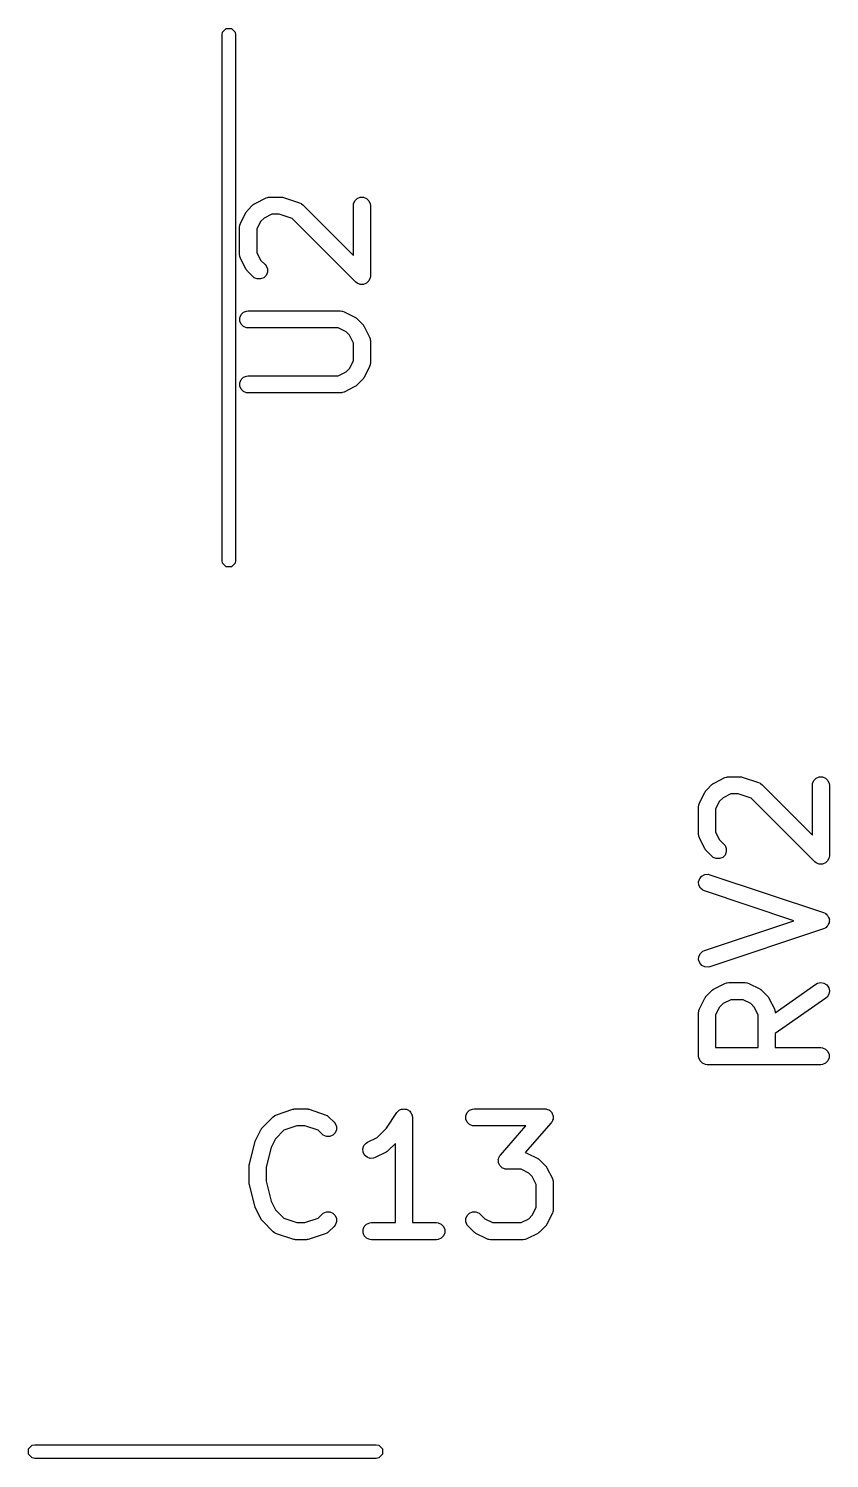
# Model space of a CAD drawing. Header units: millimetres. Extents: x 4 to 152, y 19 to 149.
# Drawn here: x 76.72 to 83.76, y 101.8 to 114.37 of the extents above; entities that cross this region are included whole.
import ezdxf

# ---------------------------------------------------------------- set-up
doc = ezdxf.new("R2010")
doc.units = ezdxf.units.MM
doc.layers.add('F.Silkscreen', color=41, linetype='CONTINUOUS', true_color=0xf2eda1)

msp = doc.modelspace()

# ---------------------------------------------------------------- linework, layer by layer
at = {"layer": 'F.Silkscreen', "linetype": 'CONTINUOUS'}
for p, q in [((78.425, 114.31), (78.429567, 114.332961)), ((78.425, 109.69), (78.425, 114.31)), ((78.429567, 114.332961), (78.462039, 114.365433)), ((78.462039, 114.365433), (78.507961, 114.365433)), ((78.507961, 114.365433), (78.540433, 114.332961)), ((78.540433, 114.332961), (78.545, 114.31)), ((78.545, 114.31), (78.545, 109.69)), ((78.716516, 112.828987), (78.811754, 112.876606)), ((78.811754, 112.876606), (78.825485, 112.881861)), ((78.825485, 112.881861), (78.828174, 112.882053)), ((78.828174, 112.882053), (78.830663, 112.883083)), ((78.830663, 112.883083), (78.845295, 112.884524)), ((78.845295, 112.884524), (78.940533, 112.884524)), ((78.940533, 112.884524), (78.947938, 112.883795)), ((78.947938, 112.883795), (78.949913, 112.883935)), ((78.949913, 112.883935), (78.95251, 112.883345)), ((78.95251, 112.883345), (78.955165, 112.883083)), ((78.955165, 112.883083), (78.956996, 112.882325)), ((78.956996, 112.882325), (78.96425, 112.880675)), ((78.96425, 112.880675), (79.107107, 112.833056)), ((79.592459, 112.851192), (79.613151, 112.871884)), ((79.613151, 112.871884), (79.640187, 112.883083)), ((79.640187, 112.883083), (79.669451, 112.883083)), ((79.669451, 112.883083), (79.696487, 112.871884)), ((79.696487, 112.871884), (79.717179, 112.851192)), ((78.587737, 112.652589), (78.635356, 112.747827)), ((78.635356, 112.747827), (78.63932, 112.754127)), ((78.63932, 112.754127), (78.640078, 112.755954)), ((78.640078, 112.755954), (78.641766, 112.758011)), ((78.641766, 112.758011), (78.643188, 112.76027)), ((78.643188, 112.76027), (78.644686, 112.76157)), ((78.644686, 112.76157), (78.649405, 112.767319)), ((78.649405, 112.767319), (78.697024, 112.814938)), ((78.697024, 112.814938), (78.702773, 112.819657)), ((78.702773, 112.819657), (78.704073, 112.821155)), ((78.704073, 112.821155), (78.706332, 112.822577)), ((78.706332, 112.822577), (78.708389, 112.824265)), ((78.708389, 112.824265), (78.710216, 112.825023)), ((78.710216, 112.825023), (78.716516, 112.828987)), ((78.863, 112.734524), (78.794484, 112.700266)), ((78.928363, 112.734524), (78.863, 112.734524)), ((79.042876, 112.696353), (78.928363, 112.734524)), ((79.107107, 112.833056), (79.120532, 112.827062)), ((79.120532, 112.827062), (79.122567, 112.825297)), ((79.122567, 112.825297), (79.125058, 112.824265)), ((79.125058, 112.824265), (79.136423, 112.814938)), ((79.136423, 112.814938), (79.579819, 112.371543)), ((79.579819, 112.809524), (79.58126, 112.824156)), ((79.579819, 112.371543), (79.579819, 112.809524)), ((79.58126, 112.824156), (79.592459, 112.851192)), ((79.717179, 112.851192), (79.728378, 112.824156)), ((79.728378, 112.824156), (79.729819, 112.809524)), ((79.729819, 112.809524), (79.729819, 112.190477)), ((78.579819, 112.619048), (78.58126, 112.63368)), ((78.579819, 112.380953), (78.579819, 112.619048)), ((78.58126, 112.63368), (78.582291, 112.63617)), ((78.582291, 112.63617), (78.582482, 112.638857)), ((78.582482, 112.638857), (78.587737, 112.652589)), ((78.764077, 112.669859), (78.729819, 112.601343)), ((78.794484, 112.700266), (78.764077, 112.669859)), ((79.601786, 112.137444), (79.042876, 112.696353)), ((78.729819, 112.601343), (78.729819, 112.398658)), ((78.58126, 112.366321), (78.579819, 112.380953)), ((78.582291, 112.363832), (78.58126, 112.366321)), ((78.582482, 112.361144), (78.582291, 112.363832)), ((78.587737, 112.347412), (78.582482, 112.361144)), ((78.729819, 112.398658), (78.764077, 112.330142)), ((78.635356, 112.252174), (78.587737, 112.347412)), ((78.63932, 112.245875), (78.635356, 112.252174)), ((78.640078, 112.244047), (78.63932, 112.245875)), ((78.641766, 112.241991), (78.640078, 112.244047)), ((78.643188, 112.239731), (78.641766, 112.241991)), ((78.644686, 112.238432), (78.643188, 112.239731)), ((78.649405, 112.232682), (78.644686, 112.238432)), ((78.697024, 112.185063), (78.649405, 112.232682)), ((78.764077, 112.330142), (78.80309, 112.291129)), ((78.80309, 112.291129), (78.812417, 112.279764)), ((78.812417, 112.279764), (78.823616, 112.252728)), ((78.823616, 112.252728), (78.823616, 112.223465)), ((78.708389, 112.175736), (78.697024, 112.185063)), ((78.735425, 112.164537), (78.708389, 112.175736)), ((78.764688, 112.164537), (78.735425, 112.164537)), ((78.791724, 112.175736), (78.764688, 112.164537)), ((78.812417, 112.196429), (78.791724, 112.175736)), ((78.823616, 112.223465), (78.812417, 112.196429)), ((79.613151, 112.128116), (79.601786, 112.137444)), ((79.632268, 112.120198), (79.613151, 112.128116)), ((79.640187, 112.116918), (79.632268, 112.120198)), ((79.640188, 112.116918), (79.640187, 112.116918)), ((79.669451, 112.116918), (79.640188, 112.116918)), ((79.696487, 112.128117), (79.669451, 112.116918)), ((79.71718, 112.148809), (79.696487, 112.128117)), ((79.725098, 112.167927), (79.71718, 112.148809)), ((79.728378, 112.175845), (79.725098, 112.167927)), ((79.729819, 112.190477), (79.728378, 112.175845)), ((78.592459, 111.851192), (78.613151, 111.871884)), ((78.613151, 111.871884), (78.640187, 111.883083)), ((78.640187, 111.883083), (78.654819, 111.884524)), ((78.654819, 111.884524), (79.464342, 111.884524)), ((79.464342, 111.884524), (79.478974, 111.883083)), ((79.478974, 111.883083), (79.481463, 111.882052)), ((79.481463, 111.882052), (79.484151, 111.881861)), ((79.484151, 111.881861), (79.497883, 111.876606)), ((79.497883, 111.876606), (79.593121, 111.828987)), ((78.58126, 111.824156), (78.592459, 111.851192)), ((78.58126, 111.794892), (78.58126, 111.824156)), ((78.592459, 111.767856), (78.58126, 111.794892)), ((78.613151, 111.747164), (78.592459, 111.767856)), ((78.640187, 111.735965), (78.613151, 111.747164)), ((78.654819, 111.734524), (78.640187, 111.735965)), ((79.446637, 111.734524), (78.654819, 111.734524)), ((79.515153, 111.700266), (79.446637, 111.734524)), ((79.593121, 111.828987), (79.599417, 111.825024)), ((79.599417, 111.825024), (79.601247, 111.824266)), ((79.601247, 111.824266), (79.603305, 111.822577)), ((79.603305, 111.822577), (79.605564, 111.821155)), ((79.605564, 111.821155), (79.606863, 111.819657)), ((79.606863, 111.819657), (79.612612, 111.814939)), ((79.612612, 111.814939), (79.660232, 111.76732)), ((79.660232, 111.76732), (79.66495, 111.761571)), ((79.66495, 111.761571), (79.66645, 111.76027)), ((79.66645, 111.76027), (79.667872, 111.758011)), ((79.667872, 111.758011), (79.66956, 111.755954)), ((79.66956, 111.755954), (79.670317, 111.754127)), ((79.670317, 111.754127), (79.674282, 111.747827)), ((79.674282, 111.747827), (79.721901, 111.652589)), ((79.545561, 111.669859), (79.515153, 111.700266)), ((79.579819, 111.601343), (79.545561, 111.669859)), ((79.721901, 111.652589), (79.727156, 111.638858)), ((79.727156, 111.638858), (79.727347, 111.636169)), ((79.727347, 111.636169), (79.728378, 111.63368)), ((79.728378, 111.63368), (79.729819, 111.619048)), ((79.729819, 111.619048), (79.729819, 111.428572)), ((79.579819, 111.446277), (79.579819, 111.601343)), ((79.515153, 111.347355), (79.545561, 111.377762)), ((79.545561, 111.377762), (79.579819, 111.446277)), ((79.721901, 111.395031), (79.674282, 111.299793)), ((79.727156, 111.408762), (79.721901, 111.395031)), ((79.727347, 111.411452), (79.727156, 111.408762)), ((79.728378, 111.41394), (79.727347, 111.411452)), ((79.729819, 111.428572), (79.728378, 111.41394)), ((78.58126, 111.252728), (78.592459, 111.279764)), ((78.58126, 111.223464), (78.58126, 111.252728)), ((78.592459, 111.279764), (78.613151, 111.300456)), ((78.613151, 111.300456), (78.640187, 111.311655)), ((78.640187, 111.311655), (78.654819, 111.313096)), ((78.654819, 111.313096), (79.446637, 111.313096)), ((79.446637, 111.313096), (79.515153, 111.347355)), ((79.605564, 111.226465), (79.603305, 111.225044)), ((79.606863, 111.227964), (79.605564, 111.226465)), ((79.612612, 111.232681), (79.606863, 111.227964)), ((79.660232, 111.2803), (79.612612, 111.232681)), ((79.66495, 111.28605), (79.660232, 111.2803)), ((79.66645, 111.28735), (79.66495, 111.28605)), ((79.667872, 111.28961), (79.66645, 111.28735)), ((79.66956, 111.291666), (79.667872, 111.28961)), ((79.670317, 111.293494), (79.66956, 111.291666)), ((79.674282, 111.299793), (79.670317, 111.293494)), ((78.592459, 111.196428), (78.58126, 111.223464)), ((78.613151, 111.175736), (78.592459, 111.196428)), ((78.640187, 111.164537), (78.613151, 111.175736)), ((78.654819, 111.163096), (78.640187, 111.164537)), ((79.464342, 111.163096), (78.654819, 111.163096)), ((79.478974, 111.164537), (79.464342, 111.163096)), ((79.481463, 111.165569), (79.478974, 111.164537)), ((79.484151, 111.165759), (79.481463, 111.165569)), ((79.497883, 111.171014), (79.484151, 111.165759)), ((79.593121, 111.218633), (79.497883, 111.171014)), ((79.599417, 111.222597), (79.593121, 111.218633)), ((79.601247, 111.223354), (79.599417, 111.222597)), ((79.603305, 111.225044), (79.601247, 111.223354)), ((78.429567, 109.667039), (78.425, 109.69)), ((78.462039, 109.634567), (78.429567, 109.667039)), ((78.507961, 109.634567), (78.462039, 109.634567)), ((78.540433, 109.667039), (78.507961, 109.634567)), ((78.545, 109.69), (78.540433, 109.667039)), ((82.684405, 107.672081), (82.732024, 107.7197)), ((82.732024, 107.7197), (82.737773, 107.724419)), ((82.737773, 107.724419), (82.739073, 107.725917)), ((82.739073, 107.725917), (82.741332, 107.727339)), ((82.741332, 107.727339), (82.743389, 107.729027)), ((82.743389, 107.729027), (82.745216, 107.729785)), ((82.745216, 107.729785), (82.751516, 107.733749)), ((82.751516, 107.733749), (82.846754, 107.781368)), ((82.846754, 107.781368), (82.860485, 107.786623)), ((82.860485, 107.786623), (82.863174, 107.786815)), ((82.863174, 107.786815), (82.865663, 107.787845)), ((82.865663, 107.787845), (82.880295, 107.789286)), ((82.880295, 107.789286), (82.975533, 107.789286)), ((82.975533, 107.789286), (82.982938, 107.788557)), ((82.982938, 107.788557), (82.984913, 107.788697)), ((82.984913, 107.788697), (82.98751, 107.788107)), ((82.98751, 107.788107), (82.990165, 107.787845)), ((82.990165, 107.787845), (82.991996, 107.787087)), ((82.991996, 107.787087), (82.99925, 107.785437)), ((82.99925, 107.785437), (83.142107, 107.737818)), ((83.142107, 107.737818), (83.155532, 107.731824)), ((83.155532, 107.731824), (83.157567, 107.730059)), ((83.157567, 107.730059), (83.160058, 107.729027)), ((83.160058, 107.729027), (83.171423, 107.7197)), ((83.171423, 107.7197), (83.614819, 107.276305)), ((83.614819, 107.714286), (83.61626, 107.728918)), ((83.614819, 107.276305), (83.614819, 107.714286)), ((83.61626, 107.728918), (83.627459, 107.755954)), ((83.627459, 107.755954), (83.648151, 107.776646)), ((83.648151, 107.776646), (83.675187, 107.787845)), ((83.675187, 107.787845), (83.704451, 107.787845)), ((83.704451, 107.787845), (83.731487, 107.776646)), ((83.731487, 107.776646), (83.752179, 107.755954)), ((83.752179, 107.755954), (83.763378, 107.728918)), ((83.763378, 107.728918), (83.764819, 107.714286)), ((83.764819, 107.714286), (83.764819, 107.095239)), ((82.622737, 107.557351), (82.670356, 107.652589)), ((82.670356, 107.652589), (82.67432, 107.658889)), ((82.67432, 107.658889), (82.675078, 107.660716)), ((82.675078, 107.660716), (82.676766, 107.662773)), ((82.676766, 107.662773), (82.678188, 107.665032)), ((82.678188, 107.665032), (82.679686, 107.666332)), ((82.679686, 107.666332), (82.684405, 107.672081)), ((82.829484, 107.605028), (82.799077, 107.574621)), ((82.898, 107.639286), (82.829484, 107.605028)), ((82.963363, 107.639286), (82.898, 107.639286)), ((83.077876, 107.601115), (82.963363, 107.639286)), ((83.636786, 107.042206), (83.077876, 107.601115)), ((82.614819, 107.52381), (82.61626, 107.538442)), ((82.614819, 107.285715), (82.614819, 107.52381)), ((82.61626, 107.538442), (82.617291, 107.540932)), ((82.617291, 107.540932), (82.617482, 107.543619)), ((82.617482, 107.543619), (82.622737, 107.557351)), ((82.799077, 107.574621), (82.764819, 107.506105)), ((82.764819, 107.506105), (82.764819, 107.30342)), ((82.61626, 107.271083), (82.614819, 107.285715)), ((82.617291, 107.268594), (82.61626, 107.271083)), ((82.617482, 107.265906), (82.617291, 107.268594)), ((82.622737, 107.252174), (82.617482, 107.265906)), ((82.670356, 107.156936), (82.622737, 107.252174)), ((82.764819, 107.30342), (82.799077, 107.234904)), ((82.799077, 107.234904), (82.83809, 107.195891)), ((82.67432, 107.150637), (82.670356, 107.156936)), ((82.675078, 107.148809), (82.67432, 107.150637)), ((82.676766, 107.146753), (82.675078, 107.148809)), ((82.678188, 107.144493), (82.676766, 107.146753)), ((82.679686, 107.143194), (82.678188, 107.144493)), ((82.684405, 107.137444), (82.679686, 107.143194)), ((82.732024, 107.089825), (82.684405, 107.137444)), ((82.743389, 107.080498), (82.732024, 107.089825)), ((82.770425, 107.069299), (82.743389, 107.080498)), ((82.826724, 107.080498), (82.799688, 107.069299)), ((82.847417, 107.101191), (82.826724, 107.080498)), ((82.83809, 107.195891), (82.847417, 107.184526)), ((82.847417, 107.184526), (82.858616, 107.15749)), ((82.858616, 107.128227), (82.847417, 107.101191)), ((82.858616, 107.15749), (82.858616, 107.128227)), ((83.763378, 107.080607), (83.760098, 107.072689)), ((83.764819, 107.095239), (83.763378, 107.080607)), ((82.799688, 107.069299), (82.770425, 107.069299)), ((83.648151, 107.032878), (83.636786, 107.042206)), ((83.667268, 107.02496), (83.648151, 107.032878)), ((83.675187, 107.02168), (83.667268, 107.02496)), ((83.675188, 107.02168), (83.675187, 107.02168)), ((83.704451, 107.02168), (83.675188, 107.02168)), ((83.731487, 107.032879), (83.704451, 107.02168)), ((83.75218, 107.053571), (83.731487, 107.032879)), ((83.760098, 107.072689), (83.75218, 107.053571)), ((82.615408, 106.866523), (82.624662, 106.894286)), ((82.617483, 106.837333), (82.615408, 106.866523)), ((82.630569, 106.81116), (82.617483, 106.837333)), ((82.624662, 106.894286), (82.643836, 106.916393)), ((82.643836, 106.916393), (82.670009, 106.929479)), ((82.670009, 106.929479), (82.699199, 106.931554)), ((82.699199, 106.931554), (82.713536, 106.928294)), ((82.713536, 106.928294), (83.713536, 106.594961)), ((82.652676, 106.791986), (82.630569, 106.81116)), ((82.666102, 106.785992), (82.652676, 106.791986)), ((83.452648, 106.52381), (82.666102, 106.785992)), ((83.713536, 106.594961), (83.726961, 106.588967)), ((83.726961, 106.588967), (83.731008, 106.585457)), ((83.731008, 106.585457), (83.735802, 106.58306)), ((83.735802, 106.58306), (83.741966, 106.575953)), ((82.666102, 106.261628), (83.452648, 106.52381)), ((83.713536, 106.452659), (82.713536, 106.119326)), ((83.726961, 106.458653), (83.713536, 106.452659)), ((83.731008, 106.462164), (83.726961, 106.458653)), ((83.735802, 106.46456), (83.731008, 106.462164)), ((83.741966, 106.471668), (83.735802, 106.46456)), ((83.741966, 106.575953), (83.749068, 106.569793)), ((83.749068, 106.477827), (83.741966, 106.471668)), ((83.749068, 106.569793), (83.751463, 106.565002)), ((83.751463, 106.482619), (83.749068, 106.477827)), ((83.751463, 106.565002), (83.754976, 106.560952)), ((83.754976, 106.486668), (83.751463, 106.482619)), ((83.754976, 106.560952), (83.75795, 106.55203)), ((83.75795, 106.495591), (83.754976, 106.486668)), ((83.75795, 106.55203), (83.762155, 106.54362)), ((83.762155, 106.504), (83.75795, 106.495591)), ((83.762155, 106.54362), (83.762534, 106.538276)), ((83.762534, 106.509345), (83.762155, 106.504)), ((83.762534, 106.538276), (83.76423, 106.53319)), ((83.76423, 106.51443), (83.762534, 106.509345)), ((83.76423, 106.53319), (83.763563, 106.52381)), ((83.763563, 106.52381), (83.76423, 106.51443)), ((82.615408, 106.181097), (82.617483, 106.210287)), ((82.617483, 106.210287), (82.630569, 106.23646)), ((82.630569, 106.23646), (82.652676, 106.255634)), ((82.652676, 106.255634), (82.666102, 106.261628)), ((82.624662, 106.153334), (82.615408, 106.181097)), ((82.643836, 106.131227), (82.624662, 106.153334)), ((82.670009, 106.118141), (82.643836, 106.131227)), ((82.699199, 106.116066), (82.670009, 106.118141)), ((82.713536, 106.119326), (82.699199, 106.116066)), ((82.751516, 105.924225), (82.846754, 105.971844)), ((82.846754, 105.971844), (82.860485, 105.977099)), ((82.860485, 105.977099), (82.863174, 105.977291)), ((82.863174, 105.977291), (82.865663, 105.978321)), ((82.865663, 105.978321), (82.880295, 105.979762)), ((82.880295, 105.979762), (83.023152, 105.979762)), ((83.023152, 105.979762), (83.037784, 105.978321)), ((83.037784, 105.978321), (83.040273, 105.97729)), ((83.040273, 105.97729), (83.042961, 105.977099)), ((83.042961, 105.977099), (83.056693, 105.971844)), ((83.056693, 105.971844), (83.151931, 105.924225)), ((83.288518, 105.715402), (83.64681, 105.966205)), ((83.64681, 105.966205), (83.659623, 105.973415)), ((83.659623, 105.973415), (83.688194, 105.979744)), ((83.688194, 105.979744), (83.717012, 105.974659)), ((83.717012, 105.974659), (83.74169, 105.958932)), ((83.74169, 105.958932), (83.758472, 105.934958)), ((82.622737, 105.747827), (82.670356, 105.843065)), ((82.670356, 105.843065), (82.67432, 105.849365)), ((82.67432, 105.849365), (82.675078, 105.851192)), ((82.675078, 105.851192), (82.676766, 105.853249)), ((82.676766, 105.853249), (82.678188, 105.855508)), ((82.678188, 105.855508), (82.679686, 105.856808)), ((82.679686, 105.856808), (82.684405, 105.862557)), ((82.684405, 105.862557), (82.732024, 105.910176)), ((82.732024, 105.910176), (82.737773, 105.914895)), ((82.737773, 105.914895), (82.739073, 105.916393)), ((82.739073, 105.916393), (82.741332, 105.917815)), ((82.741332, 105.917815), (82.743389, 105.919503)), ((82.743389, 105.919503), (82.745216, 105.920261)), ((82.745216, 105.920261), (82.751516, 105.924225)), ((82.898, 105.829762), (82.829484, 105.795504)), ((83.005447, 105.829762), (82.898, 105.829762)), ((83.073963, 105.795504), (83.005447, 105.829762)), ((83.151931, 105.924225), (83.15823, 105.920261)), ((83.15823, 105.920261), (83.160058, 105.919503)), ((83.160058, 105.919503), (83.162114, 105.917815)), ((83.162114, 105.917815), (83.164374, 105.916393)), ((83.164374, 105.916393), (83.165673, 105.914895)), ((83.165673, 105.914895), (83.171423, 105.910176)), ((83.171423, 105.910176), (83.219042, 105.862557)), ((83.219042, 105.862557), (83.22376, 105.856808)), ((83.22376, 105.856808), (83.225259, 105.855508)), ((83.225259, 105.855508), (83.22668, 105.853249)), ((83.22668, 105.853249), (83.228369, 105.851192)), ((83.228369, 105.851192), (83.229126, 105.849365)), ((83.229126, 105.849365), (83.233091, 105.843065)), ((83.233091, 105.843065), (83.28071, 105.747827)), ((83.732829, 105.84332), (83.288628, 105.53238)), ((83.743989, 105.852891), (83.732829, 105.84332)), ((83.759716, 105.87757), (83.743989, 105.852891)), ((83.758472, 105.934958), (83.764802, 105.906387)), ((83.764802, 105.906387), (83.759716, 105.87757)), ((82.614819, 105.714286), (82.61626, 105.728918)), ((82.614819, 105.333334), (82.614819, 105.714286)), ((82.61626, 105.728918), (82.617291, 105.731408)), ((82.617291, 105.731408), (82.617482, 105.734095)), ((82.617482, 105.734095), (82.622737, 105.747827)), ((82.799077, 105.765097), (82.764819, 105.696581)), ((82.764819, 105.696581), (82.764819, 105.408334)), ((82.829484, 105.795504), (82.799077, 105.765097)), ((83.10437, 105.765097), (83.073963, 105.795504)), ((83.138628, 105.696581), (83.10437, 105.765097)), ((83.138628, 105.408334), (83.138628, 105.696581)), ((83.28071, 105.747827), (83.285965, 105.734096)), ((83.285965, 105.734096), (83.286156, 105.731407)), ((83.286156, 105.731407), (83.287187, 105.728918)), ((83.287187, 105.728918), (83.288518, 105.715402)), ((83.288628, 105.53238), (83.288628, 105.408334)), ((82.61626, 105.318702), (82.614819, 105.333334)), ((82.764819, 105.408334), (83.138628, 105.408334)), ((83.288628, 105.408334), (83.689819, 105.408334)), ((83.689819, 105.408334), (83.704451, 105.406893)), ((83.704451, 105.406893), (83.731487, 105.395694)), ((83.731487, 105.395694), (83.752179, 105.375002)), ((83.752179, 105.375002), (83.763378, 105.347966)), ((83.763378, 105.347966), (83.763378, 105.318702)), ((82.627459, 105.291666), (82.61626, 105.318702)), ((82.648151, 105.270974), (82.627459, 105.291666)), ((82.675187, 105.259775), (82.648151, 105.270974)), ((82.689819, 105.258334), (82.675187, 105.259775)), ((83.689819, 105.258334), (82.689819, 105.258334)), ((83.704451, 105.259775), (83.689819, 105.258334)), ((83.731487, 105.270974), (83.704451, 105.259775)), ((83.752179, 105.291666), (83.731487, 105.270974)), ((83.763378, 105.318702), (83.752179, 105.291666)), ((78.891428, 104.812719), (78.904854, 104.818713)), ((78.904854, 104.818713), (79.04771, 104.866332)), ((79.04771, 104.866332), (79.054965, 104.867982)), ((79.054965, 104.867982), (79.056796, 104.86874)), ((79.056796, 104.86874), (79.059449, 104.869002)), ((79.059449, 104.869002), (79.062047, 104.869592)), ((79.062047, 104.869592), (79.064021, 104.869452)), ((79.064021, 104.869452), (79.071428, 104.870181)), ((79.071428, 104.870181), (79.166666, 104.870181)), ((79.166666, 104.870181), (79.174071, 104.869452)), ((79.174071, 104.869452), (79.176046, 104.869592)), ((79.176046, 104.869592), (79.178643, 104.869002)), ((79.178643, 104.869002), (79.181298, 104.86874)), ((79.181298, 104.86874), (79.183129, 104.867982)), ((79.183129, 104.867982), (79.190383, 104.866332)), ((79.190383, 104.866332), (79.33324, 104.818713)), ((79.33324, 104.818713), (79.346665, 104.812719)), ((79.870285, 104.700104), (79.961405, 104.836784)), ((79.961405, 104.836784), (79.961439, 104.836827)), ((79.961439, 104.836827), (79.961449, 104.836849)), ((79.961449, 104.836849), (79.9615, 104.836901)), ((79.9615, 104.836901), (79.970721, 104.848159)), ((79.970721, 104.848159), (79.97689, 104.852291)), ((79.97689, 104.852291), (79.982141, 104.857541)), ((79.982141, 104.857541), (79.98893, 104.860354)), ((79.98893, 104.860354), (79.995036, 104.864442)), ((79.995036, 104.864442), (80.002316, 104.865899)), ((80.002316, 104.865899), (80.009177, 104.86874)), ((80.009177, 104.86874), (80.016525, 104.86874)), ((80.016525, 104.86874), (80.02373, 104.870181)), ((80.02373, 104.870181), (80.031014, 104.86874)), ((80.031014, 104.86874), (80.038441, 104.86874)), ((80.038441, 104.86874), (80.045229, 104.865928)), ((80.045229, 104.865928), (80.052438, 104.864502)), ((80.052438, 104.864502), (80.058617, 104.860383)), ((80.058617, 104.860383), (80.065477, 104.857541)), ((80.065477, 104.857541), (80.07067, 104.852348)), ((80.07067, 104.852348), (80.076787, 104.84827)), ((80.076787, 104.84827), (80.08092, 104.842098)), ((80.08092, 104.842098), (80.086169, 104.836849)), ((80.086169, 104.836849), (80.08898, 104.830062)), ((80.08898, 104.830062), (80.09307, 104.823955)), ((80.09307, 104.823955), (80.094526, 104.816674)), ((80.094526, 104.816674), (80.097368, 104.809813)), ((80.569298, 104.809813), (80.580497, 104.836849)), ((80.580497, 104.836849), (80.601189, 104.857541)), ((80.601189, 104.857541), (80.628225, 104.86874)), ((80.628225, 104.86874), (80.642857, 104.870181)), ((80.642857, 104.870181), (81.261904, 104.870181)), ((81.261904, 104.870181), (81.269642, 104.869419)), ((81.269642, 104.869419), (81.27161, 104.86955)), ((81.27161, 104.86955), (81.272965, 104.869092)), ((81.272965, 104.869092), (81.276536, 104.86874)), ((81.276536, 104.86874), (81.287793, 104.864077)), ((81.287793, 104.864077), (81.299331, 104.860175)), ((81.299331, 104.860175), (81.301235, 104.85851)), ((81.301235, 104.85851), (81.303572, 104.857541)), ((81.303572, 104.857541), (81.312182, 104.848931)), ((81.312182, 104.848931), (81.321355, 104.840905)), ((81.321355, 104.840905), (81.322477, 104.838636)), ((81.322477, 104.838636), (81.324264, 104.836849)), ((81.324264, 104.836849), (81.328924, 104.825599)), ((81.328924, 104.825599), (81.334327, 104.814673)), ((78.766251, 104.685865), (78.770215, 104.692165)), ((78.770215, 104.692165), (78.770973, 104.693992)), ((78.770973, 104.693992), (78.772661, 104.696049)), ((78.772661, 104.696049), (78.774083, 104.698308)), ((78.774083, 104.698308), (78.775581, 104.699608)), ((78.775581, 104.699608), (78.7803, 104.705357)), ((78.7803, 104.705357), (78.875538, 104.800595)), ((78.875538, 104.800595), (78.886903, 104.809923)), ((78.886903, 104.809923), (78.889393, 104.810955)), ((78.889393, 104.810955), (78.891428, 104.812719)), ((79.083598, 104.720181), (78.969085, 104.68201)), ((79.154496, 104.720181), (79.083598, 104.720181)), ((79.269009, 104.68201), (79.154496, 104.720181)), ((79.346665, 104.812719), (79.3487, 104.810954)), ((79.3487, 104.810954), (79.351191, 104.809922)), ((79.351191, 104.809922), (79.362556, 104.800595)), ((79.362556, 104.800595), (79.410175, 104.752976)), ((79.410175, 104.752976), (79.419502, 104.741611)), ((79.419502, 104.741611), (79.430701, 104.714575)), ((79.430701, 104.714575), (79.430701, 104.685312)), ((79.788906, 104.618725), (79.870285, 104.700104)), ((80.097368, 104.809813), (80.098793, 104.795337)), ((80.098793, 104.795337), (80.098809, 104.79526)), ((80.098809, 104.79526), (80.098803, 104.795234)), ((80.098803, 104.795234), (80.098809, 104.795181)), ((80.098809, 104.795181), (80.098809, 103.870181)), ((80.569298, 104.780549), (80.569298, 104.809813)), ((80.580497, 104.753513), (80.569298, 104.780549)), ((80.601189, 104.732821), (80.580497, 104.753513)), ((80.628225, 104.721622), (80.601189, 104.732821)), ((80.642857, 104.720181), (80.628225, 104.721622)), ((81.096622, 104.720181), (80.642857, 104.720181)), ((80.872128, 104.463617), (81.096622, 104.720181)), ((81.318347, 104.745793), (81.091451, 104.486484)), ((81.322868, 104.752118), (81.318347, 104.745793)), ((81.324264, 104.753513), (81.322868, 104.752118)), ((81.324812, 104.754837), (81.324264, 104.753513)), ((81.326898, 104.757754), (81.324812, 104.754837)), ((81.330799, 104.769292), (81.326898, 104.757754)), ((81.335463, 104.780549), (81.330799, 104.769292)), ((81.334327, 104.814673), (81.334495, 104.81215)), ((81.334495, 104.81215), (81.335463, 104.809813)), ((81.335463, 104.809813), (81.335463, 104.797629)), ((81.335463, 104.797629), (81.336273, 104.785475)), ((81.336273, 104.785475), (81.335463, 104.78308)), ((81.335463, 104.78308), (81.335463, 104.780549)), ((78.665334, 104.3848), (78.712953, 104.575276)), ((78.712953, 104.575276), (78.713338, 104.576356)), ((78.713338, 104.576356), (78.713377, 104.576895)), ((78.713377, 104.576895), (78.715714, 104.583003)), ((78.715714, 104.583003), (78.7179, 104.589122)), ((78.7179, 104.589122), (78.718222, 104.589558)), ((78.718222, 104.589558), (78.718632, 104.590627)), ((78.718632, 104.590627), (78.766251, 104.685865)), ((78.894972, 104.607897), (78.856478, 104.53091)), ((78.969085, 104.68201), (78.894972, 104.607897)), ((79.304109, 104.64691), (79.269009, 104.68201)), ((79.315474, 104.637583), (79.304109, 104.64691)), ((79.34251, 104.626384), (79.315474, 104.637583)), ((79.371773, 104.626384), (79.34251, 104.626384)), ((79.398809, 104.637583), (79.371773, 104.626384)), ((79.419502, 104.658276), (79.398809, 104.637583)), ((79.430701, 104.685312), (79.419502, 104.658276)), ((79.672938, 104.546609), (79.692111, 104.568717)), ((79.692111, 104.568717), (79.704554, 104.576549)), ((79.704554, 104.576549), (79.788906, 104.618725)), ((79.948809, 104.566496), (79.886366, 104.504053)), ((79.948809, 103.870181), (79.948809, 104.566496)), ((78.856478, 104.53091), (78.813095, 104.357376)), ((79.663684, 104.518848), (79.672938, 104.546609)), ((79.665758, 104.489658), (79.663684, 104.518848)), ((79.678845, 104.463483), (79.665758, 104.489658)), ((79.700953, 104.44431), (79.678845, 104.463483)), ((79.728714, 104.435056), (79.700953, 104.44431)), ((79.771636, 104.442385), (79.757904, 104.43713)), ((79.866874, 104.490004), (79.771636, 104.442385)), ((79.873173, 104.493969), (79.866874, 104.490004)), ((79.875001, 104.494726), (79.873173, 104.493969)), ((79.877057, 104.496415), (79.875001, 104.494726)), ((79.879317, 104.497836), (79.877057, 104.496415)), ((79.880616, 104.499335), (79.879317, 104.497836)), ((79.886366, 104.504053), (79.880616, 104.499335)), ((80.855012, 104.428861), (80.859675, 104.440119)), ((80.859675, 104.440119), (80.863577, 104.451656)), ((80.863577, 104.451656), (80.865662, 104.454574)), ((80.865662, 104.454574), (80.866211, 104.455897)), ((80.866211, 104.455897), (80.867606, 104.457293)), ((80.867606, 104.457293), (80.872128, 104.463617)), ((81.091451, 104.486484), (81.104969, 104.481311)), ((81.104969, 104.481311), (81.200207, 104.433692)), ((78.663095, 104.36661), (78.663346, 104.369164)), ((78.663095, 104.223753), (78.663095, 104.36661)), ((78.663184, 104.370256), (78.663993, 104.37573)), ((78.663346, 104.369164), (78.663184, 104.370256)), ((78.663993, 104.37573), (78.664536, 104.381242)), ((78.664536, 104.381242), (78.664958, 104.382264)), ((78.664958, 104.382264), (78.665334, 104.3848)), ((78.813095, 104.357376), (78.813095, 104.232987)), ((79.757904, 104.43713), (79.728714, 104.435056)), ((80.854202, 104.423935), (80.855012, 104.426331)), ((80.855012, 104.411782), (80.854202, 104.423935)), ((80.855012, 104.426331), (80.855012, 104.428861)), ((80.855012, 104.399597), (80.855012, 104.411782)), ((80.855979, 104.397261), (80.855012, 104.399597)), ((80.856148, 104.394737), (80.855979, 104.397261)), ((80.86155, 104.383812), (80.856148, 104.394737)), ((80.866211, 104.372561), (80.86155, 104.383812)), ((80.867997, 104.370775), (80.866211, 104.372561)), ((80.86912, 104.368505), (80.867997, 104.370775)), ((80.878292, 104.36048), (80.86912, 104.368505)), ((80.886903, 104.351869), (80.878292, 104.36048)), ((80.889239, 104.350901), (80.886903, 104.351869)), ((80.891144, 104.349235), (80.889239, 104.350901)), ((80.902681, 104.345334), (80.891144, 104.349235)), ((80.913939, 104.34067), (80.902681, 104.345334)), ((80.917509, 104.340319), (80.913939, 104.34067)), ((80.918865, 104.33986), (80.917509, 104.340319)), ((80.920832, 104.339992), (80.918865, 104.33986)), ((80.928571, 104.339229), (80.920832, 104.339992)), ((81.053723, 104.339229), (80.928571, 104.339229)), ((81.122239, 104.304971), (81.053723, 104.339229)), ((81.200207, 104.433692), (81.206506, 104.429728)), ((81.206506, 104.429728), (81.208334, 104.42897)), ((81.208334, 104.42897), (81.21039, 104.427282)), ((81.21039, 104.427282), (81.21265, 104.42586)), ((81.21265, 104.42586), (81.213949, 104.424362)), ((81.213949, 104.424362), (81.219699, 104.419643)), ((81.219699, 104.419643), (81.267318, 104.372024)), ((81.267318, 104.372024), (81.272036, 104.366275)), ((81.272036, 104.366275), (81.273535, 104.364975)), ((81.273535, 104.364975), (81.274956, 104.362716)), ((81.274956, 104.362716), (81.276645, 104.360659)), ((81.276645, 104.360659), (81.277402, 104.358832)), ((81.277402, 104.358832), (81.281367, 104.352532)), ((81.281367, 104.352532), (81.328986, 104.257294)), ((78.663346, 104.2212), (78.663095, 104.223753)), ((78.663184, 104.220107), (78.663346, 104.2212)), ((78.663993, 104.214634), (78.663184, 104.220107)), ((78.664536, 104.209121), (78.663993, 104.214634)), ((78.664958, 104.2081), (78.664536, 104.209121)), ((78.665334, 104.205563), (78.664958, 104.2081)), ((78.712953, 104.015087), (78.665334, 104.205563)), ((78.813095, 104.232987), (78.856478, 104.059453)), ((81.152646, 104.274564), (81.122239, 104.304971)), ((81.186904, 104.206048), (81.152646, 104.274564)), ((81.186904, 104.003363), (81.186904, 104.206048)), ((81.328986, 104.257294), (81.334241, 104.243563)), ((81.334241, 104.243563), (81.334432, 104.240874)), ((81.334432, 104.240874), (81.335463, 104.238385)), ((81.335463, 104.238385), (81.336904, 104.223753)), ((81.336904, 104.223753), (81.336904, 103.985658)), ((78.713338, 104.014008), (78.712953, 104.015087)), ((78.713377, 104.013468), (78.713338, 104.014008)), ((78.715704, 104.007387), (78.713377, 104.013468)), ((78.7179, 104.001241), (78.715704, 104.007387)), ((78.718222, 104.000806), (78.7179, 104.001241)), ((78.718632, 103.999736), (78.718222, 104.000806)), ((78.766251, 103.904498), (78.718632, 103.999736)), ((78.856478, 104.059453), (78.894972, 103.982466)), ((78.894972, 103.982466), (78.969085, 103.908352)), ((79.269009, 103.908353), (79.304108, 103.943452)), ((79.304108, 103.943452), (79.315474, 103.95278)), ((79.315474, 103.95278), (79.34251, 103.963979)), ((79.34251, 103.963979), (79.371773, 103.963979)), ((79.371773, 103.963979), (79.398809, 103.952781)), ((79.398809, 103.952781), (79.419502, 103.932088)), ((80.580497, 103.932088), (80.60119, 103.952781)), ((80.60119, 103.952781), (80.628226, 103.963979)), ((80.628226, 103.963979), (80.657489, 103.963979)), ((80.657489, 103.963979), (80.684525, 103.95278)), ((80.684525, 103.95278), (80.695891, 103.943452)), ((80.695891, 103.943452), (80.734903, 103.904439)), ((81.152645, 103.934847), (81.186904, 104.003363)), ((81.328986, 103.952117), (81.281367, 103.856879)), ((81.334241, 103.965848), (81.328986, 103.952117)), ((81.334432, 103.968538), (81.334241, 103.965848)), ((81.335463, 103.971026), (81.334432, 103.968538)), ((81.336904, 103.985658), (81.335463, 103.971026)), ((78.770214, 103.898202), (78.766251, 103.904498)), ((78.770972, 103.896372), (78.770214, 103.898202)), ((78.772661, 103.894314), (78.770972, 103.896372)), ((78.774083, 103.892055), (78.772661, 103.894314)), ((78.775581, 103.890756), (78.774083, 103.892055)), ((78.7803, 103.885006), (78.775581, 103.890756)), ((78.875538, 103.789767), (78.7803, 103.885006)), ((78.969085, 103.908352), (79.083598, 103.870181)), ((79.083598, 103.870181), (79.154496, 103.870181)), ((79.154496, 103.870181), (79.269009, 103.908353)), ((79.410175, 103.837387), (79.362557, 103.789768)), ((79.419503, 103.848753), (79.410175, 103.837387)), ((79.419502, 103.932088), (79.430701, 103.905052)), ((79.430701, 103.875789), (79.419503, 103.848753)), ((79.430701, 103.905052), (79.430701, 103.875789)), ((79.664536, 103.809813), (79.675735, 103.836849)), ((79.675735, 103.836849), (79.696427, 103.857541)), ((79.696427, 103.857541), (79.723463, 103.86874)), ((79.723463, 103.86874), (79.738095, 103.870181)), ((79.738095, 103.870181), (79.948809, 103.870181)), ((80.098809, 103.870181), (80.309523, 103.870181)), ((80.309523, 103.870181), (80.324155, 103.86874)), ((80.324155, 103.86874), (80.351191, 103.857541)), ((80.351191, 103.857541), (80.371883, 103.836849)), ((80.371883, 103.836849), (80.383082, 103.809813)), ((80.569298, 103.905052), (80.580497, 103.932088)), ((80.569298, 103.875789), (80.569298, 103.905052)), ((80.580496, 103.848753), (80.569298, 103.875789)), ((80.589823, 103.837388), (80.580496, 103.848753)), ((80.637442, 103.789768), (80.589823, 103.837388)), ((80.734903, 103.904439), (80.803419, 103.870181)), ((80.803419, 103.870181), (81.053723, 103.870181)), ((81.053723, 103.870181), (81.122238, 103.904439)), ((81.122238, 103.904439), (81.152645, 103.934847)), ((81.267318, 103.837387), (81.2197, 103.789768)), ((81.272036, 103.843137), (81.267318, 103.837387)), ((81.273535, 103.844436), (81.272036, 103.843137)), ((81.274956, 103.846695), (81.273535, 103.844436)), ((81.276646, 103.848753), (81.274956, 103.846695)), ((81.277403, 103.850583), (81.276646, 103.848753)), ((81.281367, 103.856879), (81.277403, 103.850583)), ((78.886903, 103.780439), (78.875538, 103.789767)), ((78.889393, 103.779408), (78.886903, 103.780439)), ((78.891428, 103.777643), (78.889393, 103.779408)), ((78.904854, 103.771649), (78.891428, 103.777643)), ((79.04771, 103.72403), (78.904854, 103.771649)), ((79.054965, 103.722381), (79.04771, 103.72403)), ((79.056796, 103.721622), (79.054965, 103.722381)), ((79.059449, 103.721361), (79.056796, 103.721622)), ((79.062047, 103.72077), (79.059449, 103.721361)), ((79.064021, 103.720911), (79.062047, 103.72077)), ((79.071428, 103.720181), (79.064021, 103.720911)), ((79.166666, 103.720181), (79.071428, 103.720181)), ((79.174071, 103.720911), (79.166666, 103.720181)), ((79.176046, 103.72077), (79.174071, 103.720911)), ((79.178643, 103.721361), (79.176046, 103.72077)), ((79.181298, 103.721622), (79.178643, 103.721361)), ((79.183129, 103.722381), (79.181298, 103.721622)), ((79.190383, 103.72403), (79.183129, 103.722381)), ((79.33324, 103.771649), (79.190383, 103.72403)), ((79.346665, 103.777643), (79.33324, 103.771649)), ((79.3487, 103.779409), (79.346665, 103.777643)), ((79.351191, 103.78044), (79.3487, 103.779409)), ((79.362557, 103.789768), (79.351191, 103.78044)), ((79.664536, 103.780549), (79.664536, 103.809813)), ((79.675735, 103.753513), (79.664536, 103.780549)), ((79.696427, 103.732821), (79.675735, 103.753513)), ((79.723463, 103.721622), (79.696427, 103.732821)), ((79.738095, 103.720181), (79.723463, 103.721622)), ((80.309523, 103.720181), (79.738095, 103.720181)), ((80.324155, 103.721622), (80.309523, 103.720181)), ((80.351191, 103.732821), (80.324155, 103.721622)), ((80.371883, 103.753513), (80.351191, 103.732821)), ((80.383082, 103.780549), (80.371883, 103.753513)), ((80.383082, 103.809813), (80.383082, 103.780549)), ((80.643191, 103.78505), (80.637442, 103.789768)), ((80.644492, 103.78355), (80.643191, 103.78505)), ((80.646751, 103.782128), (80.644492, 103.78355)), ((80.648808, 103.78044), (80.646751, 103.782128)), ((80.650635, 103.779683), (80.648808, 103.78044)), ((80.656935, 103.775718), (80.650635, 103.779683)), ((80.752173, 103.728099), (80.656935, 103.775718)), ((80.765904, 103.722844), (80.752173, 103.728099)), ((80.768593, 103.722653), (80.765904, 103.722844)), ((80.771082, 103.721622), (80.768593, 103.722653)), ((80.785714, 103.720181), (80.771082, 103.721622)), ((81.071428, 103.720181), (80.785714, 103.720181)), ((81.08606, 103.721622), (81.071428, 103.720181)), ((81.088549, 103.722654), (81.08606, 103.721622)), ((81.091237, 103.722844), (81.088549, 103.722654)), ((81.104969, 103.728099), (81.091237, 103.722844)), ((81.200207, 103.775718), (81.104969, 103.728099)), ((81.206506, 103.779683), (81.200207, 103.775718)), ((81.208334, 103.78044), (81.206506, 103.779683)), ((81.21039, 103.782128), (81.208334, 103.78044)), ((81.21265, 103.78355), (81.21039, 103.782128)), ((81.21395, 103.78505), (81.21265, 103.78355)), ((81.2197, 103.789768), (81.21395, 103.78505)), ((76.724567, 101.880461), (76.757039, 101.912933)), ((76.724567, 101.834539), (76.724567, 101.880461)), ((76.757039, 101.802067), (76.724567, 101.834539)), ((76.757039, 101.912933), (76.78, 101.9175)), ((76.78, 101.7975), (76.757039, 101.802067)), ((76.78, 101.9175), (79.78, 101.9175)), ((79.78, 101.9175), (79.802961, 101.912933)), ((79.802961, 101.802067), (79.78, 101.7975)), ((79.802961, 101.912933), (79.835433, 101.880461)), ((79.835433, 101.834539), (79.802961, 101.802067)), ((79.835433, 101.880461), (79.835433, 101.834539)), ((79.78, 101.7975), (76.78, 101.7975))]:
    msp.add_line(p, q, dxfattribs=at)

doc.saveas('drawing.dxf')
